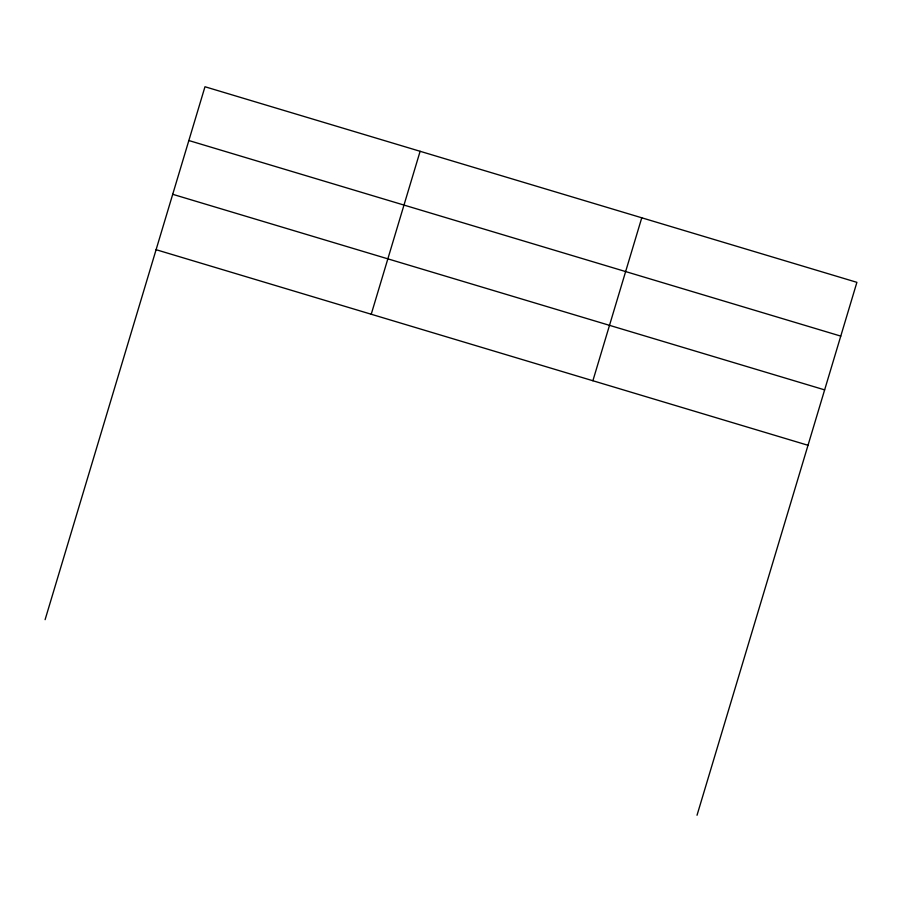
<?xml version="1.0" encoding="UTF-8"?>
<svg xmlns="http://www.w3.org/2000/svg" width="902" height="902" viewBox="0 0 902 902"><rect width="100%" height="100%" fill="white"/><g stroke="black" fill="none" stroke-linecap="round" stroke-linejoin="round"><path stroke-width="1.35" d="M45.1 619.663L204.98 86.75L856.9 282.337L697.02 815.25M371.229 314.246L420.118 151.299M592.885 380.745L641.762 217.799M188.845 140.532L840.765 336.108M172.71 194.302L824.631 389.878M156.091 249.696L808.012 445.284"/></g></svg>
